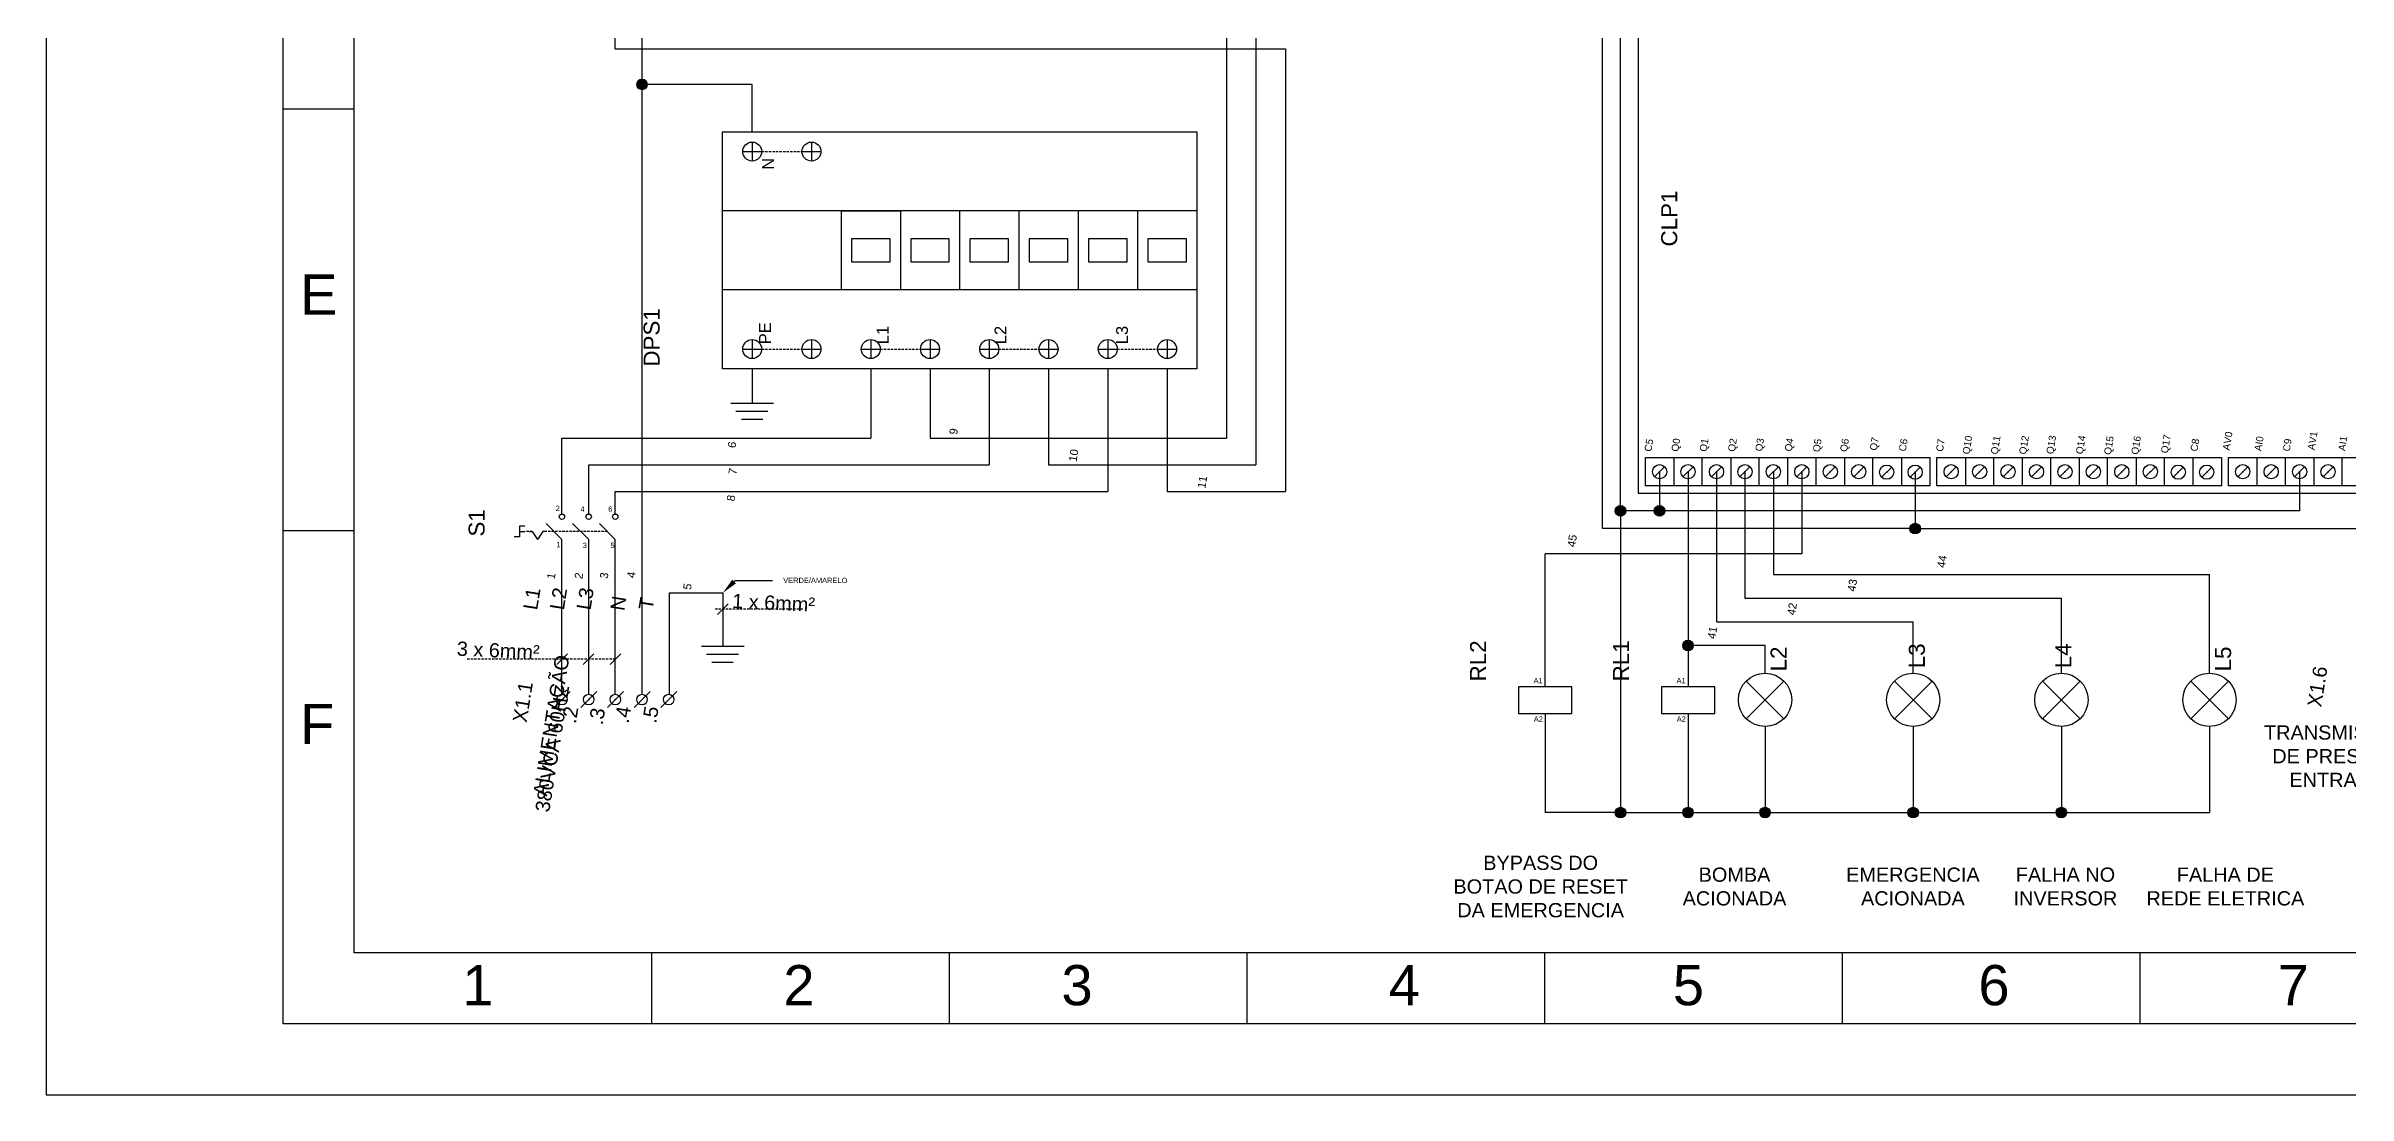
# Model space of a CAD drawing. Header units: millimetres. Extents: x 100 to 940, y 100 to 694.
# Drawn here: x 100 to 585.5, y 100 to 321.3 of the extents above; entities that cross this region are included whole.
import ezdxf
from ezdxf import colors
from ezdxf.entities.mleader import LeaderData, LeaderLine
from ezdxf.enums import TextEntityAlignment as Align
from ezdxf.math import Vec2, Vec3

# ---------------------------------------------------------------- set-up
doc = ezdxf.new("R2010")
doc.units = ezdxf.units.MM
doc.linetypes.add('DASHED', pattern=[0.75, 0.5, -0.25])
doc.styles.add('Annotative', font='Arial Regular.ttf')
doc.styles.add('Notes', font='Arial Regular.ttf', dxfattribs={"height": 3})

msp = doc.modelspace()

# ---------------------------------------------------------------- hatches: boundary and pattern name
for points in [[(226.82, 313.19, 1), (224.57, 313.19, 1)], [(433.19, 223.23, 1), (430.94, 223.23, 1)], [(441.44, 223.23, 1), (439.19, 223.23, 1)], [(495.34, 219.48, 1), (493.09, 219.48, 1)], [(447.44, 194.82, 1), (445.19, 194.82, 1)], [(433.19, 159.57, 1), (430.94, 159.57, 1)], [(447.44, 159.57, 1), (445.19, 159.57, 1)], [(463.69, 159.57, 1), (461.44, 159.57, 1)], [(494.94, 159.57, 1), (492.69, 159.57, 1)], [(526.19, 159.57, 1), (523.94, 159.57, 1)]]:
    msp.add_hatch(color=256).paths.add_polyline_path(points)

# ---------------------------------------------------------------- linework, layer by layer
for p, q in [((220.07, 320.69), (220.07, 622.41)), ((225.7, 184.53), (225.7, 616.9)), ((428.31, 219.48), (428.31, 367.97)), ((432.06, 223.23), (432.06, 364.22)), ((348.94, 331.94), (348.94, 238.54)), ((355.19, 326.32), (355.19, 232.92)), ((220.07, 320.69), (361.44, 320.69)), ((361.44, 320.69), (361.44, 227.29)), ((165, 308), (150, 308)), ((248.94, 301.03), (248.94, 297.03)), ((261.44, 301.03), (261.44, 297.03)), ((246.94, 299.03), (250.94, 299.03)), ((259.44, 299.03), (263.44, 299.03)), ((342.69, 286.53), (242.69, 286.53)), ((267.69, 286.53), (267.69, 269.86)), ((267.69, 286.53), (280.19, 286.53)), ((280.19, 286.53), (280.19, 269.86)), ((292.69, 286.53), (292.69, 269.86)), ((305.19, 286.53), (305.19, 269.86)), ((317.69, 286.53), (317.69, 269.86)), ((330.19, 286.53), (330.19, 269.86)), ((342.69, 269.86), (242.69, 269.86)), ((246.94, 257.36), (250.94, 257.36)), ((248.94, 259.36), (248.94, 255.36)), ((259.44, 257.36), (263.44, 257.36)), ((261.44, 259.36), (261.44, 255.36)), ((271.94, 257.36), (275.94, 257.36)), ((273.94, 259.36), (273.94, 255.36)), ((284.44, 257.36), (288.44, 257.36)), ((286.44, 259.36), (286.44, 255.36)), ((296.94, 257.36), (300.94, 257.36)), ((298.94, 259.36), (298.94, 255.36)), ((309.44, 257.36), (313.44, 257.36)), ((311.44, 259.36), (311.44, 255.36)), ((321.94, 257.36), (325.94, 257.36)), ((323.94, 259.36), (323.94, 255.36)), ((334.44, 257.36), (338.44, 257.36)), ((336.44, 259.36), (336.44, 255.36)), ((248.95, 253.19), (248.95, 245.96)), ((273.94, 253.19), (273.94, 238.54)), ((286.44, 253.19), (286.44, 238.54)), ((298.94, 253.19), (298.94, 232.92)), ((311.44, 253.19), (311.44, 232.92)), ((323.94, 253.19), (323.94, 227.29)), ((336.44, 253.19), (336.44, 227.29)), ((244.45, 245.96), (253.45, 245.96)), ((245.52, 244.28), (252.27, 244.28)), ((208.82, 238.54), (273.94, 238.54)), ((208.82, 222.54), (208.82, 238.54)), ((246.66, 242.59), (251.16, 242.59)), ((286.44, 238.54), (348.94, 238.54)), ((437.31, 234.48), (497.31, 234.48)), ((437.31, 228.48), (437.31, 234.48)), ((443.31, 234.48), (443.31, 228.48)), ((449.31, 228.48), (449.31, 234.48)), ((455.31, 234.48), (455.31, 228.48)), ((461.31, 228.48), (461.31, 234.48)), ((467.31, 234.48), (467.31, 228.48)), ((473.31, 228.48), (473.31, 234.48)), ((479.31, 234.48), (479.31, 228.48)), ((485.31, 228.48), (485.31, 234.48)), ((491.31, 234.48), (491.31, 228.48)), ((497.31, 234.48), (497.31, 228.48)), ((498.81, 234.48), (558.81, 234.48)), ((498.81, 228.48), (498.81, 234.48)), ((504.81, 234.48), (504.81, 228.48)), ((510.81, 228.48), (510.81, 234.48)), ((516.81, 234.48), (516.81, 228.48)), ((522.81, 228.48), (522.81, 234.48)), ((528.81, 234.48), (528.81, 228.48)), ((534.81, 228.48), (534.81, 234.48)), ((540.81, 234.48), (540.81, 228.48)), ((546.81, 228.48), (546.81, 234.48)), ((552.81, 234.48), (552.81, 228.48)), ((558.81, 234.48), (558.81, 228.48)), ((560.31, 234.48), (620.31, 234.48)), ((560.31, 228.48), (560.31, 234.48)), ((566.31, 234.48), (566.31, 228.48)), ((572.31, 228.48), (572.31, 234.48)), ((578.31, 234.48), (578.31, 228.48)), ((584.31, 228.48), (584.31, 234.48)), ((214.45, 232.92), (298.94, 232.92)), ((214.45, 222.54), (214.45, 232.92)), ((311.44, 232.92), (355.19, 232.92)), ((497.31, 228.48), (437.31, 228.48)), ((439.25, 230.42), (441.37, 232.54)), ((440.31, 231.48), (440.31, 226.98)), ((445.25, 230.42), (447.37, 232.54)), ((446.31, 231.48), (446.31, 186.07)), ((451.25, 230.42), (453.37, 232.54)), ((452.31, 231.48), (452.31, 199.82)), ((457.25, 230.42), (459.37, 232.54)), ((458.31, 231.48), (458.31, 204.82)), ((463.25, 230.42), (465.37, 232.54)), ((464.31, 231.48), (464.31, 209.82)), ((469.25, 230.42), (471.37, 232.54)), ((470.31, 231.48), (470.31, 214.19)), ((475.25, 230.42), (477.37, 232.54)), ((481.25, 230.42), (483.38, 232.54)), ((487.15, 230.32), (489.27, 232.44)), ((493.15, 230.32), (495.27, 232.44)), ((494.21, 231.38), (494.21, 226.98)), ((558.81, 228.48), (498.81, 228.48)), ((500.75, 230.42), (502.87, 232.54)), ((506.75, 230.42), (508.87, 232.54)), ((512.75, 230.42), (514.87, 232.54)), ((518.75, 230.42), (520.87, 232.54)), ((524.75, 230.42), (526.87, 232.54)), ((530.75, 230.42), (532.87, 232.54)), ((536.75, 230.42), (538.87, 232.54)), ((542.75, 230.42), (544.88, 232.54)), ((548.65, 230.32), (550.77, 232.44)), ((554.65, 230.32), (556.77, 232.44)), ((620.31, 228.48), (560.31, 228.48)), ((562.25, 230.42), (564.37, 232.54)), ((568.25, 230.42), (570.37, 232.54)), ((574.25, 230.42), (576.37, 232.54)), ((575.31, 231.48), (575.31, 223.23)), ((580.25, 230.42), (582.37, 232.54)), ((208.82, 222.54), (208.82, 226.19)), ((214.45, 222.54), (214.45, 226.47)), ((220.07, 227.29), (323.94, 227.29)), ((220.07, 222.54), (220.07, 227.29)), ((220.07, 222.54), (220.07, 226.47)), ((336.44, 227.29), (361.44, 227.29)), ((440.31, 226.98), (440.31, 223.23)), ((494.21, 226.98), (494.21, 223.23)), ((165, 219), (150, 219)), ((200.98, 220.01), (199.85, 220.01)), ((199.85, 220.01), (199.85, 217.76)), ((199.85, 218.88), (200.98, 218.88)), ((201.98, 218.88), (202.55, 218.88)), ((202.55, 218.88), (203.67, 217.19)), ((204.8, 218.88), (203.67, 217.19)), ((205.36, 218.88), (204.8, 218.88)), ((208.82, 217.19), (205.45, 220.57)), ((214.45, 217.19), (211.07, 220.57)), ((220.07, 217.19), (216.7, 220.57)), ((494.21, 219.48), (428.31, 219.48)), ((575.31, 223.23), (432.06, 223.23)), ((432.06, 223.23), (432.06, 159.57)), ((494.21, 223.23), (494.21, 219.48)), ((494.21, 219.48), (607, 219.48)), ((199.85, 217.76), (198.73, 217.76)), ((208.82, 184.53), (208.82, 217.19)), ((208.82, 214.94), (208.82, 217.19)), ((214.45, 184.53), (214.45, 217.19)), ((214.45, 214.94), (214.45, 217.19)), ((220.07, 184.53), (220.07, 217.19)), ((220.07, 214.94), (220.07, 217.19)), ((470.31, 214.19), (416.16, 214.19)), ((416.16, 186.07), (416.16, 214.19)), ((464.31, 209.82), (556.31, 209.82)), ((556.31, 188.97), (556.31, 209.82)), ((231.48, 184.54), (231.48, 205.92)), ((231.48, 205.92), (242.73, 205.92)), ((242.73, 205.92), (242.73, 194.67)), ((458.31, 204.82), (525.06, 204.82)), ((525.06, 188.97), (525.06, 204.82)), ((243.85, 203.61), (241.6, 201.36)), ((452.31, 199.82), (493.81, 199.82)), ((493.81, 188.97), (493.81, 199.82)), ((238.23, 194.67), (247.23, 194.67)), ((462.56, 194.82), (446.31, 194.82)), ((462.56, 188.97), (462.56, 194.82)), ((209.95, 193.09), (207.7, 190.84)), ((215.57, 193.09), (213.32, 190.84)), ((221.2, 193.09), (218.95, 190.84)), ((239.3, 192.98), (246.05, 192.98)), ((240.43, 191.29), (244.93, 191.29)), ((207.14, 181.72), (210.51, 185.09)), ((212.76, 181.72), (216.14, 185.09)), ((218.39, 181.72), (221.76, 185.09)), ((224.01, 181.72), (227.39, 185.09)), ((229.64, 181.72), (233.01, 185.09)), ((466.54, 187.33), (458.59, 179.37)), ((458.59, 187.33), (466.54, 179.37)), ((497.79, 187.33), (489.84, 179.37)), ((489.84, 187.33), (497.79, 179.37)), ((529.04, 187.33), (521.09, 179.37)), ((521.09, 187.33), (529.04, 179.37)), ((560.29, 187.33), (552.34, 179.37)), ((552.34, 187.33), (560.29, 179.37)), ((416.16, 180.45), (416.16, 159.57)), ((446.31, 180.45), (446.31, 159.57)), ((462.56, 177.72), (462.56, 159.57)), ((493.81, 177.72), (493.81, 159.57)), ((525.06, 177.72), (525.06, 159.57)), ((556.31, 177.72), (556.31, 159.57)), ((432.06, 159.57), (416.16, 159.57)), ((432.06, 159.57), (556.31, 159.57)), ((227.78, 115), (227.78, 130)), ((290.56, 115), (290.56, 130)), ((353.33, 115), (353.33, 130)), ((416.11, 115), (416.11, 130)), ((478.89, 115), (478.89, 130)), ((541.67, 115), (541.67, 130))]:
    msp.add_line(p, q)
at = {"linetype": 'ByBlock'}
for p, q in [((248.94, 313.19), (225.7, 313.19)), ((248.94, 303.19), (248.94, 313.19))]:
    msp.add_line(p, q, dxfattribs=at)
at = {"linetype": 'DASHED'}
for p, q in [((250.94, 299.03), (259.44, 299.03)), ((250.94, 257.36), (259.44, 257.36)), ((275.94, 257.36), (284.44, 257.36)), ((300.94, 257.36), (309.44, 257.36)), ((325.94, 257.36), (334.44, 257.36)), ((202.55, 218.88), (200.98, 218.88)), ((218.39, 218.88), (204.8, 218.88)), ((259.6, 202.48), (241.04, 202.48)), ((220.07, 191.96), (188.56, 191.96))]:
    msp.add_line(p, q, dxfattribs=at)
for points in [[(100, 100), (940, 100), (940, 693.94), (100, 693.94)], [(150, 679), (925, 679), (925, 115), (150, 115)], [(165, 664), (730, 664), (730, 130), (165, 130)], [(435.81, 226.98), (630.88, 226.98), (630.88, 331.98), (435.81, 331.98)], [(242.69, 303.19), (342.69, 303.19), (342.69, 253.19), (242.69, 253.19)], [(269.94, 280.69), (277.94, 280.69), (277.94, 275.69), (269.94, 275.69)], [(282.44, 280.69), (290.44, 280.69), (290.44, 275.69), (282.44, 275.69)], [(294.94, 280.69), (302.94, 280.69), (302.94, 275.69), (294.94, 275.69)], [(307.44, 280.69), (315.44, 280.69), (315.44, 275.69), (307.44, 275.69)], [(319.94, 280.69), (327.94, 280.69), (327.94, 275.69), (319.94, 275.69)], [(332.44, 280.69), (340.44, 280.69), (340.44, 275.69), (332.44, 275.69)]]:
    msp.add_lwpolyline(points, close=True)
at = {"lineweight": 30}
for points in [[(410.54, 180.45), (421.79, 180.45), (421.79, 186.07), (410.54, 186.07)], [(440.69, 180.45), (451.94, 180.45), (451.94, 186.07), (440.69, 186.07)]]:
    msp.add_lwpolyline(points, close=True, dxfattribs=at)
for centre, radius in [((225.7, 313.19), 1.12), ((248.94, 299.03), 2), ((261.44, 299.03), 2), ((248.94, 257.36), 2), ((261.44, 257.36), 2), ((273.94, 257.36), 2), ((286.44, 257.36), 2), ((298.94, 257.36), 2), ((311.44, 257.36), 2), ((323.94, 257.36), 2), ((336.44, 257.36), 2), ((440.31, 231.48), 1.5), ((446.31, 231.48), 1.5), ((452.31, 231.48), 1.5), ((458.31, 231.48), 1.5), ((464.31, 231.48), 1.5), ((470.31, 231.48), 1.5), ((476.31, 231.48), 1.5), ((482.32, 231.48), 1.5), ((488.21, 231.38), 1.5), ((494.21, 231.38), 1.5), ((501.81, 231.48), 1.5), ((507.81, 231.48), 1.5), ((513.81, 231.48), 1.5), ((519.81, 231.48), 1.5), ((525.81, 231.48), 1.5), ((531.81, 231.48), 1.5), ((537.81, 231.48), 1.5), ((543.82, 231.48), 1.5), ((549.71, 231.38), 1.5), ((555.71, 231.38), 1.5), ((563.31, 231.48), 1.5), ((569.31, 231.48), 1.5), ((575.31, 231.48), 1.5), ((581.31, 231.48), 1.5), ((432.06, 223.23), 1.12), ((440.31, 223.23), 1.12), ((494.21, 219.48), 1.12), ((446.31, 194.82), 1.12), ((432.06, 159.57), 1.12), ((446.31, 159.57), 1.12), ((462.56, 159.57), 1.12), ((493.81, 159.57), 1.12), ((525.06, 159.57), 1.12)]:
    msp.add_circle(centre, radius)
for centre, radius in [((208.82, 221.98), 0.562), ((214.45, 221.98), 0.562), ((220.07, 221.98), 0.562), ((208.82, 183.41), 1.12), ((214.45, 183.41), 1.12), ((220.07, 183.41), 1.12), ((225.7, 183.41), 1.12), ((231.32, 183.41), 1.12), ((462.56, 183.35), 5.62), ((493.81, 183.35), 5.62), ((525.06, 183.35), 5.62), ((556.31, 183.35), 5.62)]:
    msp.add_circle(centre, radius, dxfattribs=at)
for p in [(440.31, 231.48), (446.31, 231.48), (452.31, 231.48), (458.31, 231.48), (464.31, 231.48), (470.31, 231.48), (476.31, 231.48), (482.32, 231.48), (488.21, 231.38), (494.21, 231.38), (501.81, 231.48), (507.81, 231.48), (513.81, 231.48), (519.81, 231.48), (525.81, 231.48), (531.81, 231.48), (537.81, 231.48), (543.82, 231.48), (549.71, 231.38), (555.71, 231.38), (563.31, 231.48), (569.31, 231.48), (575.31, 231.48), (581.31, 231.48)]:
    msp.add_point(p)
for p in [(214.45, 183.41), (220.07, 183.41)]:
    msp.add_point(p, dxfattribs=at)

# ---------------------------------------------------------------- texts
at = {"lineweight": 30, "style": 'Notes'}
for s, height, p in [('N', 2.5, (253.53, 295.18)), ('CLP1', 3.375, (444.03, 279)), ('PE', 2.5, (252.88, 258.37)), ('L1', 2.5, (277.71, 258.37)), ('L2', 2.5, (302.55, 258.37)), ('L3', 2.5, (328.18, 258.37)), ('S1', 3.375, (192.5, 217.8)), ('L2', 3.375, (467.1, 189.36)), ('L3', 3.375, (496.26, 190.02)), ('L4', 3.375, (527.16, 190.02)), ('L5', 3.375, (560.85, 189.36))]:
    msp.add_text(s, height=height, rotation=90, dxfattribs=at).set_placement(p)
at = {"style": 'Notes'}
for s, p in [('E', (153.57, 264.61)), ('F', (153.57, 174.01)), ('1', (187.8, 118.93)), ('2', (255.51, 118.93)), ('3', (314.16, 118.93)), ('4', (383.17, 118.93)), ('5', (443.11, 118.93)), ('6', (507.55, 118.93)), ('7', (570.69, 118.93))]:
    msp.add_text(s, height=8.48, dxfattribs=at).set_placement(p)
for s, height, rotation, p in [('DPS1', 3.375, 90, (229.41, 253.65)), ('L1', 3, 80.899, (203.58, 202.16)), ('L2', 3, 80.899, (209.2, 202.16)), ('L3', 3, 80.899, (214.83, 202.16)), ('N', 3, 80.899, (221.95, 202)), ('T', 3, 80.899, (227.91, 202.16)), ('1 x 6mm²', 3, 357.2768, (244.66, 202.75)), ('3 x 6mm²', 3, 357.2768, (186.58, 192.69)), ('RL2', 3.375, 90, (403.72, 187.25)), ('RL1', 3.375, 90, (433.87, 187.25))]:
    msp.add_text(s, height=height, rotation=rotation, dxfattribs=at).set_placement(p)
for s, height, p in [('9', 1.69, (292.24, 239.84)), ('C5', 1.5, (438.78, 236.95)), ('Q0', 1.5, (444.47, 237.02)), ('Q1', 1.5, (450.43, 237)), ('Q2', 1.5, (456.41, 237)), ('Q3', 1.5, (462.15, 237.06)), ('Q4', 1.5, (468.38, 237.05)), ('Q5', 1.5, (474.31, 236.92)), ('Q6', 1.5, (480.05, 236.96)), ('Q7', 1.5, (486.32, 237.24)), ('C6', 1.5, (492.44, 237)), ('C7', 1.5, (500.28, 236.95)), ('Q10', 1.5, (505.97, 237.02)), ('Q11', 1.5, (511.93, 237)), ('Q12', 1.5, (517.91, 237)), ('Q13', 1.5, (523.65, 237.06)), ('Q14', 1.5, (529.88, 237.05)), ('Q15', 1.5, (535.81, 236.92)), ('Q16', 1.5, (541.55, 236.96)), ('Q17', 1.5, (547.82, 237.24)), ('C8', 1.5, (553.94, 237)), ('AV0', 1.5, (560.85, 237.86)), ('AI0', 1.5, (567.47, 237.29)), ('C9', 1.5, (573.43, 237)), ('AV1', 1.5, (578.78, 237.91)), ('AI1', 1.5, (585.15, 237.34)), ('6', 1.69, (245.51, 237.04)), ('10', 1.688, (317.55, 234.8)), ('7', 1.69, (245.67, 231.42)), ('11', 1.688, (344.71, 229.17)), ('8', 1.69, (245.29, 225.79)), ('45', 1.688, (422.7, 216.78)), ('44', 1.688, (500.7, 212.4)), ('1', 1.69, (207.37, 209.35)), ('2', 1.69, (213.2, 209.4)), ('3', 1.69, (218.54, 209.45)), ('4', 1.69, (224.27, 209.6)), ('43', 1.688, (481.79, 207.4)), ('5', 1.69, (236.11, 207.12)), ('42', 1.688, (469.09, 202.4)), ('41', 1.688, (452.29, 197.4)), ('ALIMENTAÇÃO', 3, (208.04, 177.71)), ('X1.6', 3, (580.53, 185.92)), ('X1.1', 3, (202.03, 182.67)), ('380VCA 60HZ', 3, (208.24, 172.85)), ('.2', 3, (212.02, 179.96)), ('.3', 3, (217.67, 179.66)), ('.4', 3, (223.13, 180)), ('.5', 3, (228.96, 180))]:
    msp.add_text(s, height=height, rotation=80.899, dxfattribs=at).set_placement(p, align=Align.CENTER)
at = {"lineweight": 30, "style": 'Notes'}
for s, height, p in [('2', 1.12, (207.49, 223.2)), ('4', 1.12, (212.7, 223.04)), ('6', 1.12, (218.57, 223.04)), ('1', 1.12, (207.63, 215.53)), ('3', 1.12, (213.19, 215.39)), ('5', 1.12, (219.06, 215.39)), ('A1', 1.125, (413.74, 186.87)), ('A1', 1.125, (443.89, 186.87)), ('A2', 1.125, (413.78, 178.74)), ('A2', 1.125, (443.93, 178.74))]:
    msp.add_text(s, height=height, dxfattribs=at).set_placement(p)
at = {"char_height": 3, "attachment_point": 5, "style": 'Annotative'}
for s, width, insert in [('TRANSMISSOR DE PRESSÃO\\PENTRADA ', 35.1335, (583.17, 171.47)), ('BYPASS DO\\PBOTAO DE RESET\\PDA EMERGENCIA', 44.7267, (415.23, 143.96)), ('BOMBA\\PACIONADA', 35.1335, (456.12, 143.96)), ('EMERGENCIA\\PACIONADA', 35.1335, (493.74, 143.96)), ('FALHA NO\\PINVERSOR', 35.1335, (525.92, 143.96)), ('FALHA DE\\PREDE ELETRICA', 35.1335, (559.65, 143.96))]:
    msp.add_mtext_dynamic_manual_height_columns(s, width=width, gutter_width=28.38, heights=[0], dxfattribs=dict(at, insert=insert))

# ---------------------------------------------------------------- leaders
ml = msp.add_multileader_mtext('Standard')
ml.set_content('VERDE/AMARELO', color=256, style='Notes')
ml.set_leader_properties()
ml.build(insert=Vec2(0, 0))
ml.multileader.update_dxf_attribs({"dogleg_length": 7, "arrow_head_size": 3.38})
ctx = ml.context
ctx.base_point, ctx.char_height, ctx.arrow_head_size, ctx.landing_gap_size, ctx.plane_origin = Vec3(253.23, 208.54), 1.125, 3.38, 2.25, Vec3(242.73, 205.92)
notes = []
notes.append((ctx, [(0, (1, 1, 0), (245.35, 208.54), (1, 0), 7.88, [(0, [(242.73, 205.92)], 0, [])])]))
ctx.mtext.insert, ctx.mtext.flow_direction = Vec3(255.48, 209.12), 5
for ctx, leaders in notes:
    for number, flags, end, landing, length, lines in leaders:
        leader = LeaderData()
        leader.index, (leader.has_last_leader_line, leader.has_dogleg_vector, leader.attachment_direction) = number, flags
        leader.last_leader_point, leader.dogleg_vector, leader.dogleg_length = Vec3(end), Vec3(landing), length
        for number, points, colour, breaks in lines:
            line = LeaderLine()
            line.index, line.vertices, line.color, line.breaks = number, Vec3.list(points), colors.encode_raw_color(colour), breaks
            leader.lines.append(line)
        ctx.leaders.append(leader)

doc.saveas('drawing.dxf')
